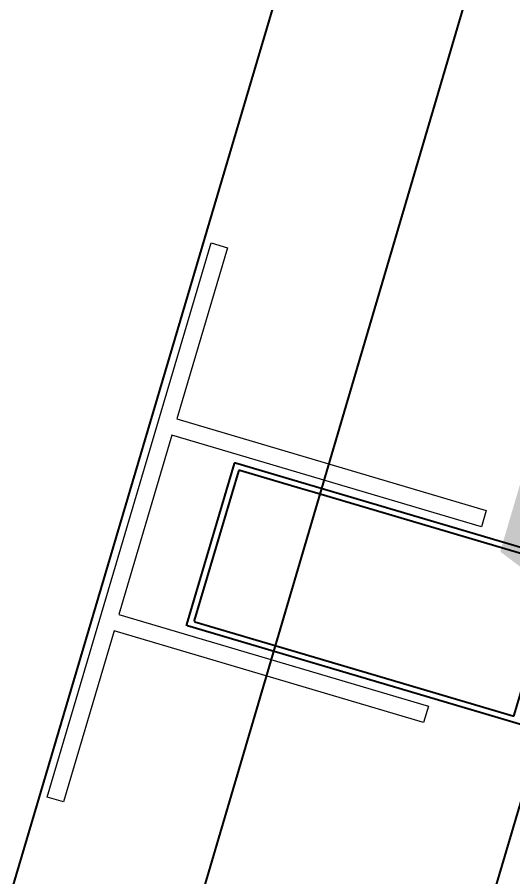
# Model space of a CAD drawing. Header units: millimetres. Extents: x 62878 to 70819, y -67946 to -61850.
# Drawn here: x 68110.98 to 68125.56, y -65101.68 to -65076.4 of the extents above; entities that cross this region are included whole.
import ezdxf
from ezdxf.enums import TextEntityAlignment as Align

# ---------------------------------------------------------------- set-up
doc = ezdxf.new("R2010")
doc.units = ezdxf.units.MM
for name, color, linetype, lineweight in [('antet_3', 7, 'Continuous', 9), ('Dog_dos_yeni', 63, 'Continuous', 5), ('DOGRAMA', 171, 'Continuous', 0)]:
    doc.layers.add(name, color=color, linetype=linetype, lineweight=lineweight)
doc.layers.add('ÇATI K', color=254, linetype='Continuous')
doc.styles.add('bold', font='arial.ttf', dxfattribs={"height": 10})

msp = doc.modelspace()

# ---------------------------------------------------------------- linework, layer by layer
msp.add_lwpolyline([(68896.021, -63031.435), (69030.259, -63071.184), (69185.279, -62547.653), (68892.999, -62461.107, 1.044368), (68063.198, -62298.73, 0.204375), (63106.96, -62494.783, 0.353953), (62932.94, -62997.825), (63753.185, -65779.598), (64154.954, -67142.153), (65336.723, -66792.622), (65336.7, -66829.112), (65270.535, -66829.071, 0.626789), (65270.199, -67369.071), (65531.845, -67369.234, 0.926242), (66130.088, -67369.606), (66391.733, -67369.769, 0.626743), (66392.069, -66829.769), (66326.147, -66829.728), (66326.17, -66793.238), (67506.156, -67144.128), (68467.025, -63899.086), (68625.204, -63946.037), (68896.024, -63031.423)], format="xyb")
at = {"layer": 'Dog_dos_yeni'}
msp.add_lwpolyline([(68111.856, -65099.334), (68116.682, -65083.034), (68117.162, -65083.176), (68115.671, -65088.21), (68124.78, -65090.907), (68124.638, -65091.386), (68115.529, -65088.689), (68113.968, -65093.963), (68123.077, -65096.66), (68122.935, -65097.139), (68113.826, -65094.442), (68112.335, -65099.476), (68111.856, -65099.334)], close=True, dxfattribs=at)
at = {"layer": 'DOGRAMA', "lineweight": -2}
msp.add_line((68125.931, -65098.996), (68114.144, -65138.804), dxfattribs=at)
msp.add_lwpolyline([(66522.144, -66852.653), (67506.156, -67144.128), (68892.83, -62461.057)], dxfattribs=at)
at = {"layer": 'DOGRAMA', "lineweight": -2, "ltscale": 0.5}
msp.add_lwpolyline([(68126.091, -65097.292), (68115.985, -65094.299, -0.414214), (68115.965, -65094.262), (68117.367, -65089.525, -0.414214), (68117.405, -65089.505), (68127.511, -65092.498, -0.414214)], format="xyb", dxfattribs=at)
msp.add_lwpolyline([(68119.655, -65090.359), (68119.319, -65090.26), (68117.526, -65089.729, 0.414214), (68117.489, -65089.749), (68116.188, -65094.141, 0.414214), (68116.209, -65094.178), (68118.002, -65094.709), (68118.337, -65094.808), (68125.567, -65096.949, 0.414214), (68125.604, -65096.929), (68126.905, -65092.537, 0.414214), (68126.884, -65092.5)], format="xyb", close=True, dxfattribs=at)
at = {"layer": 'ÇATI K', "color": 0}
msp.add_line((68230.558, -64714.946), (67736.638, -66390.566), dxfattribs=at)

# ---------------------------------------------------------------- texts
at = {"layer": 'antet_3', "linetype": 'ByBlock', "style": 'bold'}
msp.add_text('CAM ', height=16, rotation=253.5761, dxfattribs=at).set_placement((68130.153, -65103.579), align=Align.MIDDLE_CENTER)

doc.saveas('drawing.dxf')
